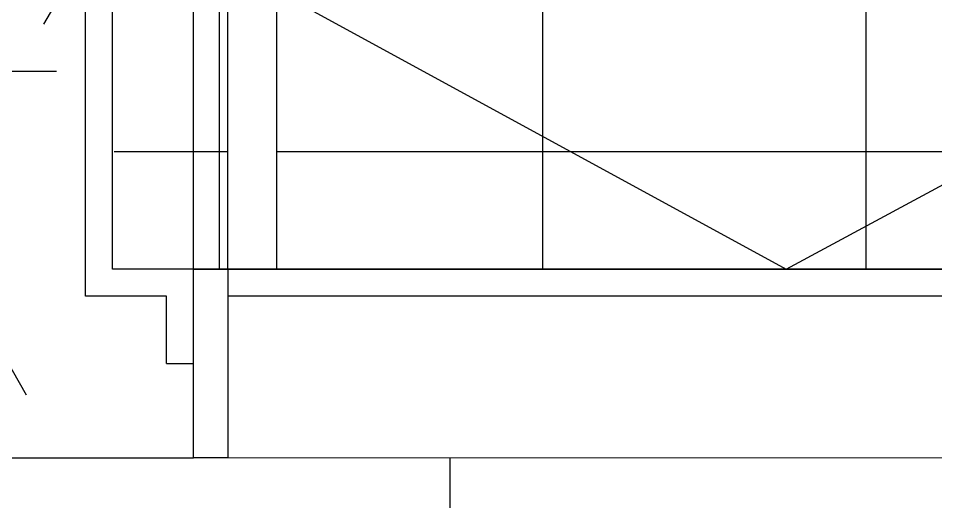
# Model space of a CAD drawing. Header units: millimetres. Extents: x -92759 to 184353, y -15225 to 86714.
# Drawn here: x 57839 to 58690, y 72401 to 72849 of the extents above; entities that cross this region are included whole.
import ezdxf

# ---------------------------------------------------------------- set-up
doc = ezdxf.new("R2010")
doc.units = ezdxf.units.MM
for name, color, linetype in [('0-1', 9, 'Continuous'), ('A-_DOOR----_E', 8, 'Continuous'), ('A-_FLOR----_E', 8, 'Continuous'), ('A-_FLORPATT_H-1', 9, 'Continuous'), ('A-_WALL----_E', 8, 'Continuous'), ('A-_WALL----_H-1', 9, 'Continuous'), ('A-_WALLPRTN_E', 8, 'Continuous'), ('A-PATT-CONC', 8, 'Continuous')]:
    doc.layers.add(name, color=color, linetype=linetype)
doc.layers.add('HFI 9MM FPB', color=94, linetype='Continuous', lineweight=5)
pattern_1 = [(0, (-11670.95, 40338.29), (609.6, 152.4), [50.292, -406.908, 50.292, -406.908, -2438.4]), (0, (-11670.95, 40338.29), (609.6, 152.4), [-914.4, 50.292, -864.108, 50.292, -406.908, -1066.8]), (0, (-11670.95, 40338.29), (609.6, 152.4), [-2286, 50.292, -254.508, 50.292, -711.708]), (120, (-11442.35, 40414.49), (-436.7823, 451.7291), [50.292, -406.908, 50.292, -406.908, -2438.4]), (120, (-11442.35, 40414.49), (-436.7823, 451.7291), [-914.4, 50.292, -864.108, 50.292, -406.908, -1066.8]), (120, (-11442.35, 40414.49), (-436.7823, 451.7291), [-2286, 50.292, -254.508, 50.292, -711.708]), (240, (-11366.15, 40719.29), (-172.8177, -604.1291), [50.292, -406.908, 50.292, -406.908, -2438.4]), (240, (-11366.15, 40719.29), (-172.8177, -604.1291), [-914.4, 50.292, -864.108, 50.292, -406.908, -1066.8]), (240, (-11366.15, 40719.29), (-172.8177, -604.1291), [-2286, 50.292, -254.508, 50.292, -711.708])]

# ---------------------------------------------------------------- blocks, each defined once
blk = doc.blocks.new('IDA - F - Single - Swing - FL - Bottom - 1100L X 2200H -TD-06-10179030-BLK8_RHH_2ND STOREY PLAN')
at = {"layer": 'A-_DOOR----_E'}
for p, q in [((518, 87.5), (550, 87.5)), ((518, -87.5), (518, 87.5)), ((473, -87.5), (518, -87.5)), ((473, -1123.5), (473, -87.5)), ((518, -87.5), (518, -1123.5)), ((550, -87.5), (518, -87.5))]:
    blk.add_line(p, q, dxfattribs=at)
blk.add_arc((518, -87.5), 1036, 180, 270, dxfattribs=at)
blk.add_arc((518, -87.5), 1036, 180, 270, dxfattribs=at)
blk = doc.blocks.new('255')
for p, q in [((16995.84, -25738.29), (16695.95, -26288.29)), ((16695.95, -26288.29), (16995.84, -26845.29))]:
    blk.add_line(p, q)
blk.add_lwpolyline([(16695.95, -25738.29), (16995.84, -25738.29), (16995.84, -26845.29), (16695.95, -26845.29)], close=True)
blk = doc.blocks.new('A$C3019c3af')
at = {"layer": 'A-_FLORPATT_H-1'}
h = blk.add_hatch(dxfattribs=at)
h.set_pattern_fill('FP_24', color=256, style=0, pattern_type=2)
h.set_pattern_definition([(270, (-23275, 43325), (300, 2e-14), []), (0, (-23275, 43325), (0, 300), [])])
h.paths.add_polyline_path([(-23104.17, 39875), (-20625, 39875), (-20626.14, 42925), (-21200, 42925), (-21200, 43050), (-20600, 43050), (-20601.18, 43075), (-20625, 43075), (-20625, 46375), (-24775, 46375), (-24773.57, 45100), (-23000, 45100), (-22999.99, 44950), (-24775, 44949.4), (-24773.57, 44050), (-23000, 44050), (-22999.99, 43900), (-24775, 43899.39), (-24773.57, 42100), (-22100, 42100), (-22100, 41950), (-24775, 41950), (-24773.57, 39875), (-24668, 39875), (-24668, 40911), (-24623, 40911), (-24623, 39875), (-23300, 39875), (-23300, 40450), (-23150, 40450), (-23150, 39875)])
at = {"layer": 'A-_WALL----_H-1'}
h = blk.add_hatch(dxfattribs=at)
h.set_pattern_fill('FP_8', color=256, style=0, pattern_type=2)
h.set_pattern_definition(pattern_1)
h.paths.add_polyline_path([(-24800, 39700), (-24800, 41050), (-24950, 41050), (-24950, 39700)])
h = blk.add_hatch(dxfattribs=at)
h.set_pattern_fill('FP_8', color=256, style=0, pattern_type=2)
h.set_pattern_definition(pattern_1)
h.paths.add_polyline_path([(-24800, 39700), (-24700, 39700), (-24700, 39787.5), (-24725, 39787.5), (-24725, 39850), (-24800, 39850)])
h.paths.add_polyline_path([(-23188.47, 39700), (-20450, 39700), (-20450, 39850), (-23575, 39850), (-23575, 39787.5), (-23600, 39787.5), (-23600, 39700)])
at = {"layer": 'A-_FLOR----_E'}
blk.add_line((-23632, 39850), (-24668, 39850), dxfattribs=at)
at = {"layer": 'A-_WALL----_E'}
for p, q in [((-24800, 39850), (-24800, 41050)), ((-24725, 39850), (-24800, 39850)), ((-24725, 39787.5), (-24725, 39850)), ((-24725, 39787.5), (-24700, 39787.5))]:
    blk.add_line(p, q, dxfattribs=at)
at = {"layer": 'A-_WALLPRTN_E'}
for p, q in [((-24775, 39875), (-24775, 42075)), ((-24700, 39875), (-24775, 39875)), ((-24700, 39700), (-24700, 39875)), ((-24668, 39875), (-23632, 39875)), ((-24950, 39700), (-24700, 39700))]:
    blk.add_line(p, q, dxfattribs=at)
at = {"rotation": 89.99999999999999}
blk.add_blockref('255', (-50438.29, 23179.05), dxfattribs=at)
at = {"layer": 'A-_DOOR----_E', "rotation": 180}
blk.add_blockref('IDA - F - Single - Swing - FL - Bottom - 1100L X 2200H -TD-06-10179030-BLK8_RHH_2ND STOREY PLAN', (-24150, 39787.5), dxfattribs=at)
blk = doc.blocks.new('RCP_B8L2')
at = {"layer": 'A-PATT-CONC'}
h = blk.add_hatch(dxfattribs=at)
h.set_pattern_fill('ANSI37', color=256, scale=189, angle=45)
h.set_pattern_definition([(90, (-397818.07, -146677.3), (-600.075, 0), []), (180, (-397818.07, -146677.3), (-6e-14, -600.075), [])])
h.paths.add_polyline_path([(-379218.07, -147877.3), (-379218.07, -146077.3), (-378018.07, -146077.3), (-378018.07, -147877.3), (-369818.07, -147877.3), (-369818.07, -149677.3), (-397818.07, -149677.3), (-397818.07, -147877.3), (-397818.07, -146677.3), (-396618.07, -146677.3), (-395418.07, -146677.3), (-395418.07, -147877.3)])
at = {"layer": 'HFI 9MM FPB'}
h = blk.add_hatch(dxfattribs=at)
h.set_pattern_fill('ANSI33', color=256, scale=50)
h.set_pattern_definition([(45, (-381589.02, -647239), (-224.5064, 224.5064), []), (45, (-381364.5, -647239), (-224.5064, 224.5064), [158.75, -79.375])])
h.paths.add_polyline_path([(-397818.07, -145727.3), (-400118.07, -145727.3), (-400118.07, -175677.3), (-397818.07, -175677.3), (-397818.07, -149677.3), (-369818.07, -149677.3), (-369818.07, -175677.3), (-400118.07, -175677.3), (-400118.07, -180477.3), (-377418.07, -180477.3), (-377418.07, -194177.3), (-377868.07, -194177.3), (-377868.07, -197377.3), (-373818.07, -197377.3), (-373818.07, -196977.3), (-373218.07, -196977.3), (-373218.07, -197377.3), (-372328.07, -197377.3), (-372328.07, -187777.3), (-373518.07, -187777.3), (-373518.07, -183977.3), (-369718.07, -183977.3), (-369718.07, -184377.3), (-367302.07, -184377.3), (-367302.07, -183227.3), (-367418.07, -183227.3), (-367418.07, -174577.3), (-365018.07, -174577.3), (-365018.07, -174045.3), (-364918.07, -174045.3), (-364918.07, -173009.3), (-365018.07, -173009.3), (-365018.07, -172877.3), (-367418.07, -172877.3), (-367418.07, -161227.3), (-365818.07, -161227.3), (-365818.07, -161927.3), (-362518.07, -161927.3), (-362518.07, -160193.01), (-362518.07, -159277.3), (-362718.07, -159277.3), (-362718.07, -157677.3), (-364168.07, -157677.3), (-364168.07, -158127.3), (-364455.57, -158127.3), (-365318.07, -158127.3), (-365318.07, -158827.3), (-366818.07, -158827.3), (-366818.07, -159277.3), (-367418.07, -159277.3), (-367418.07, -145307.3), (-369018.07, -145307.3), (-369018.07, -145557.3), (-369818.07, -145557.3), (-369818.07, -147877.3), (-377418.07, -147877.3), (-377418.07, -145557.66), (-379668.07, -145557.66), (-379668.07, -147877.3), (-394868.07, -147877.3), (-394868.07, -146527.3), (-397818.07, -146527.3)])
h.paths.add_polyline_path([(-399868.07, -146002.3), (-398068.07, -146002.3), (-398068.07, -175402.3), (-399868.07, -175402.3)], flags=16)
h.paths.add_polyline_path([(-379218.07, -147877.3), (-379218.07, -146077.3), (-378018.07, -146077.3), (-378018.07, -147877.3), (-369818.07, -147877.3), (-369818.07, -149677.3), (-397818.07, -149677.3), (-397818.07, -147877.3), (-397818.07, -146677.3), (-396618.07, -146677.3), (-395418.07, -146677.3), (-395418.07, -147877.3)], flags=16)
h.paths.add_polyline_path([(-369518.07, -175677.3), (-367718.07, -175677.3), (-367718.07, -145677.3), (-369518.07, -145677.3)], flags=16)
h.paths.add_polyline_path([(-366468.07, -159177.3), (-366468.07, -160977.3), (-365268.07, -160977.3), (-365268.07, -161577.3), (-362868.07, -161577.3), (-362868.07, -159177.3)], flags=16)
h.paths.add_polyline_path([(-376718.07, -196977.3), (-373718.07, -196977.3), (-373718.07, -187977.3), (-373718.07, -187977.3), (-373718.07, -183777.3), (-367718.07, -183777.3), (-367718.07, -175977.3), (-399518.07, -175977.3), (-399518.07, -180177.3), (-376718.07, -180177.3)], flags=16)
blk.add_lwpolyline([(-379668.07, -147877.3), (-394868.07, -147877.3), (-394868.07, -146527.3), (-397818.07, -146527.3), (-397818.07, -145727.3), (-400118.07, -145727.3), (-400118.07, -175677.3), (-397818.07, -175677.3), (-397818.07, -149677.3), (-369818.07, -149677.3)], dxfattribs=at)
blk.add_lwpolyline([(-379218.07, -147877.3), (-379218.07, -146077.3), (-378018.07, -146077.3), (-378018.07, -147877.3), (-369818.07, -147877.3), (-369818.07, -149677.3), (-397818.07, -149677.3), (-397818.07, -147877.3), (-397818.07, -146677.3), (-396618.07, -146677.3), (-395418.07, -146677.3), (-395418.07, -147877.3)], close=True, dxfattribs=at)

msp = doc.modelspace()

# ---------------------------------------------------------------- block references
at = {"layer": '0-1'}
msp.add_blockref('A$C3019c3af', (82701.06, 32741.24), dxfattribs=at)
at = {"layer": 'A-PATT-CONC'}
msp.add_blockref('RCP_B8L2', (452619.12, 220318.54), dxfattribs=at)

doc.saveas('drawing.dxf')
